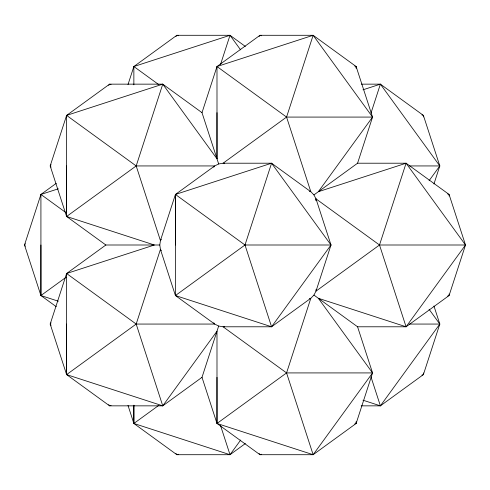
<?xml version="1.0" encoding="UTF-8"?>
<svg xmlns="http://www.w3.org/2000/svg" width="490" height="490" viewBox="0 0 490 490"><rect width="100%" height="100%" fill="white"/><g stroke="black" fill="none" stroke-linecap="round" stroke-linejoin="round"><path stroke-width="0.73" d="M40.921 245L40.921 295.55L56.283 306.703M66.609 324.062L66.609 374.605L109.607 405.849L162.76 405.849L202.003 377.331L218.669 326.034L223.066 326.787L271.576 326.787L310.819 298.275L313.931 295.078L316.007 291.134L330.995 245L316.007 198.867L313.931 194.922L310.819 191.725L271.576 163.213L223.066 163.213L218.669 163.966L214.675 165.939L175.426 194.45L160.438 240.59L159.795 245L160.438 249.41L175.426 295.55L214.675 324.062L218.669 326.034M66.609 165.939L66.609 216.488L105.858 245L159.795 245M133.862 405.316L133.862 423.47L176.859 454.708L230.012 454.708L245.368 443.548M175.426 245L175.426 194.45L271.576 163.213L330.995 245L271.576 326.787L175.426 295.55L175.426 194.45L245 245L271.576 326.787M216.99 377.331L216.99 423.47L259.988 454.708L313.141 454.708L356.138 423.47L372.559 372.921L357.571 326.787L313.931 295.078M313.931 194.922L357.571 163.213L406.081 163.213L449.079 194.45L465.5 245L449.079 295.55L406.081 326.787L318.322 298.275L372.559 372.921L313.141 454.708L216.99 423.47L216.99 331.197L162.76 405.849L66.609 374.605L50.188 324.062L66.609 273.512L154.368 245L66.609 216.488L50.188 165.939L66.609 115.395L109.607 84.151L162.76 84.151L216.99 158.803L216.99 112.669M316.007 198.867L316.007 200.379L316.007 198.867L379.505 245L406.081 326.787L357.571 326.787M356.138 423.47L356.138 421.945L356.138 423.47L354.693 423.936M354.693 66.064L356.138 66.53L356.138 68.043L356.138 66.53L313.141 35.292L259.988 35.292L216.99 66.53L202.003 112.669L218.669 163.966M421.945 375.077L423.391 374.605L423.391 373.098L423.391 374.605L380.393 405.849L361.197 405.849M56.283 183.297L40.921 194.45L24.5 245L40.921 295.55L58.328 301.203M128 84.586L133.862 66.53L176.859 35.292L230.012 35.292L245.368 46.452M162.76 84.151L66.609 115.395L66.609 216.488L136.183 165.939L162.76 84.151L202.003 112.669M105.858 245L66.609 273.512L66.609 374.605L136.183 324.062L160.438 249.41L161.333 250.647M220.537 64.441L230.012 35.292L240.59 49.858M175.426 295.55L245 245L271.576 163.213M224.512 163.685L223.066 163.213L286.564 117.079L313.141 35.292L372.559 117.079L357.571 163.213M202.003 377.331L216.99 423.47L286.564 372.921L310.819 298.275L309.368 298.747M370.973 113.141L380.393 84.151L423.391 115.395L439.812 165.939L433.944 183.995M316.007 289.608L316.007 291.134L379.505 245L406.081 163.213L465.5 245L406.081 326.787M423.391 374.605L439.812 324.062L433.944 306.005M51.083 164.707L50.188 165.939L51.083 167.176M108.713 85.383L109.607 84.151L111.059 84.623M25.394 243.769L24.5 245L25.394 246.231M175.965 36.523L176.859 35.292L178.305 35.764M51.083 322.824L50.188 324.062L51.083 325.293M259.094 36.523L259.988 35.292L261.433 35.764M161.333 239.353L160.438 240.59L136.183 165.939L66.609 115.395M213.775 167.176L214.675 165.939L136.183 165.939M356.138 66.53L372.559 117.079L318.322 191.725L406.081 163.213M128 405.414L133.862 423.47L230.012 454.708L240.682 440.02M429.056 180.749L439.812 165.939L380.393 84.151L361.412 84.151M362.986 400.189L380.393 405.849L439.812 324.062L429.056 309.251M66.199 277.181L40.921 295.55L40.921 194.45L58.328 188.797M158.901 405.279L133.862 423.47L133.862 405.169M133.862 84.831L133.862 66.53L230.012 35.292M216.99 158.803L216.99 66.53L313.141 35.292M362.986 89.811L380.393 84.151M224.512 326.316L223.066 326.787L286.564 372.921L372.559 372.921M111.059 405.377L109.607 405.849L108.713 404.618M447.627 296.015L449.079 295.55L449.079 294.025M178.305 454.236L176.859 454.708L175.965 453.477M261.433 454.236L259.988 454.708L259.094 453.477M216.99 66.53L286.564 117.079L372.559 117.079M409.328 165.939L439.812 165.939M245 245L330.995 245M379.505 245L465.5 245M66.609 273.512L136.183 324.062L214.675 324.062L213.775 322.824M409.328 324.062L439.812 324.062M421.945 114.923L423.391 115.395L423.391 116.914M447.627 193.985L449.079 194.45L449.079 195.976M309.368 191.253L310.819 191.725L286.564 117.079M133.862 66.53L158.901 84.721M40.921 194.45L66.199 212.819M370.973 376.859L380.393 405.849M286.564 372.921L313.141 454.708M220.445 425.277L230.012 454.708M136.183 324.062L162.76 405.849"/></g></svg>
